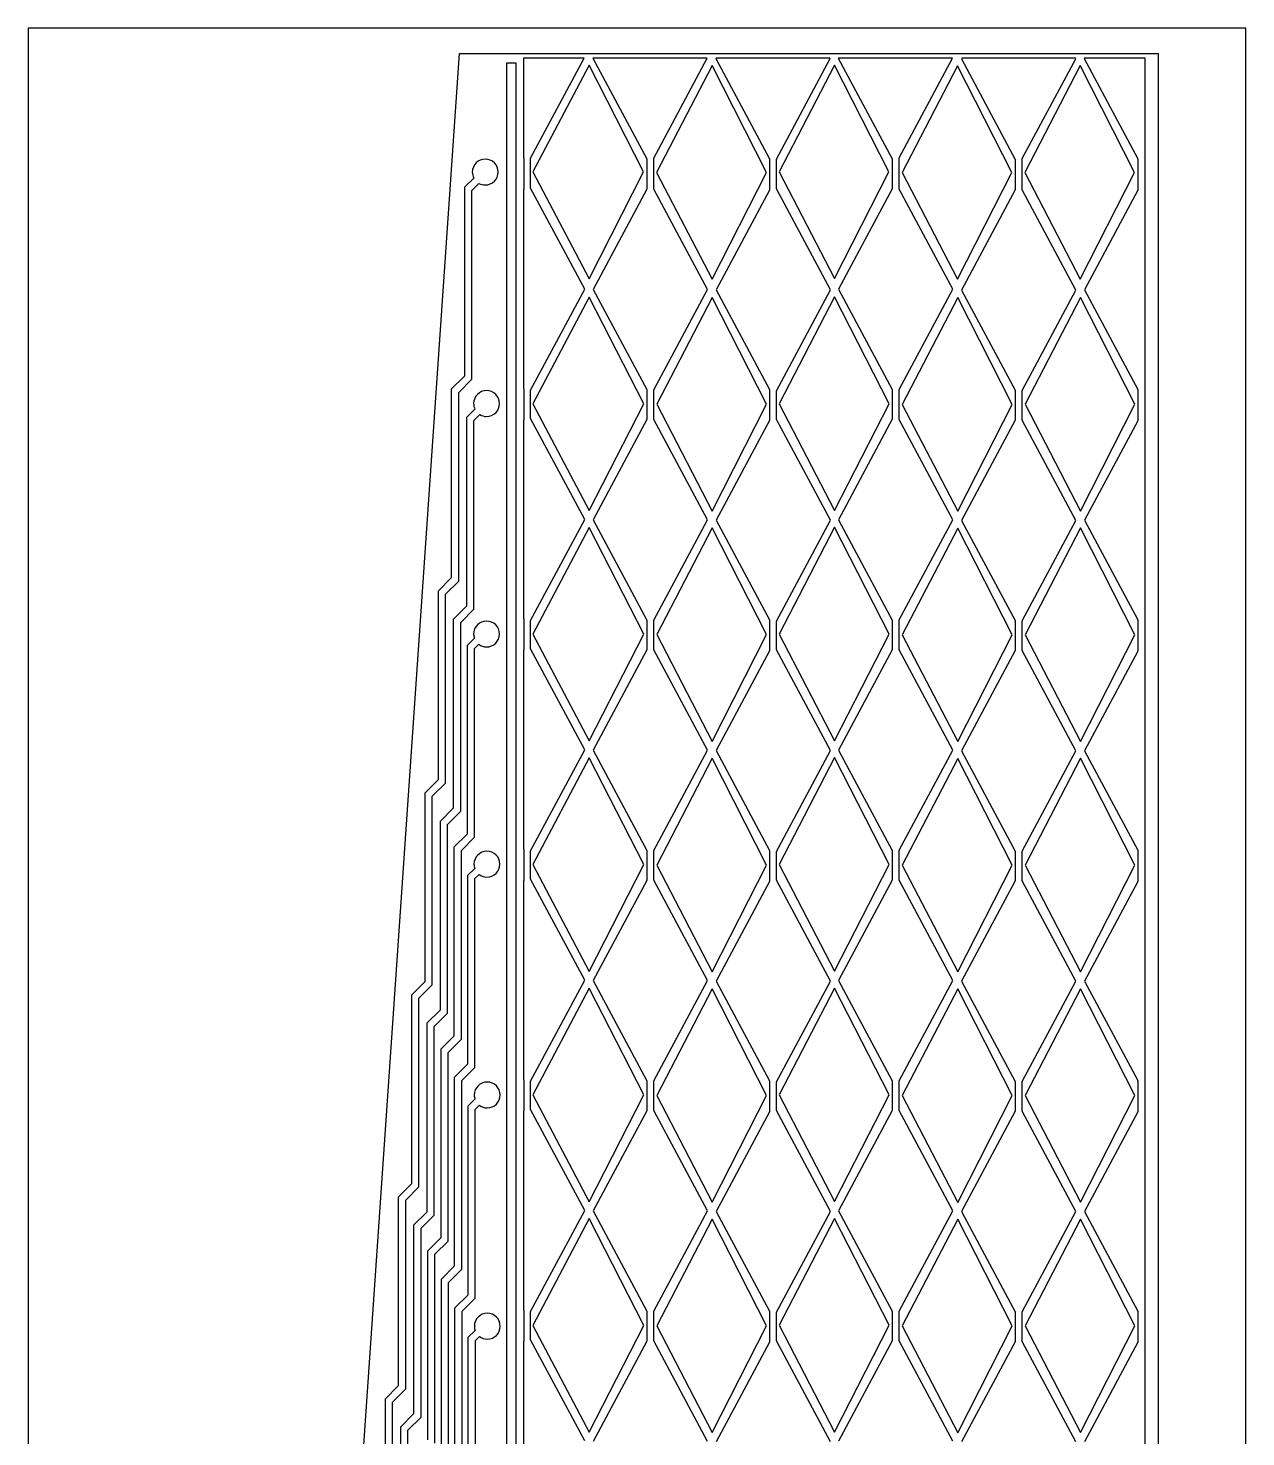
# Model space of a CAD drawing. Extents: x 1.4 to 30.6, y 33.7 to 78.7.
# Drawn here: x 17.63 to 30.63, y 63.65 to 78.7 of the extents above; entities that cross this region are included whole.
import ezdxf

# ---------------------------------------------------------------- set-up
doc = ezdxf.new("R2010")
doc.units = 0
doc.layers.add('Layer_1', color=7, linetype='CONTINUOUS')

msp = doc.modelspace()

# ---------------------------------------------------------------- linework, layer by layer
at = {"layer": 'Layer_1', "color": 7}
for points in [[(17.632206, 78.697816), (17.632206, 33.695005), (30.633051, 33.695005), (30.633051, 78.697816)], [(22.237725, 78.427096), (29.697699, 78.427096), (29.697699, 40.345693), (23.91783, 34.565823), (21.302785, 34.565823), (20.435114, 35.433492), (19.796598, 35.433492), (17.967461, 36.489574), (17.967461, 36.979603), (20.054328, 38.143426), (20.054328, 46.684914)], [(22.7376, 78.325644), (22.7376, 39.442062), (23.044963, 39.134698), (23.044963, 36.818676), (23.15079, 36.818676), (23.15079, 39.178587), (22.843427, 39.486089), (22.843427, 78.325644)], [(23.621131, 78.303084), (23.019258, 77.162643), (23.621131, 76.022201), (24.202086, 77.162643)], [(24.933576, 78.298162), (24.342368, 77.15772), (24.933576, 76.017142), (25.51453, 77.15772)], [(26.240142, 78.304315), (25.648933, 77.163873), (26.240142, 76.023431), (26.821096, 77.163873)], [(27.554499, 78.296659), (26.963291, 77.156218), (27.554499, 76.015776), (28.135456, 77.156218)], [(28.864893, 78.29789), (28.27355, 77.157448), (28.864893, 76.017006), (29.44585, 77.157448)], [(22.512674, 77.299369)], [(26.242329, 75.827776), (25.65112, 74.687334), (26.242329, 73.546892), (26.823419, 74.687334)], [(23.623456, 75.8264), (23.021446, 74.685958), (23.623456, 73.545516), (24.20441, 74.685958)], [(24.935763, 75.821341), (24.344555, 74.6809), (24.935763, 73.540458), (25.516717, 74.6809)], [(27.556825, 75.819829), (26.965616, 74.679387), (27.556825, 73.538945), (28.137779, 74.679387)], [(28.867081, 75.821205), (28.275873, 74.680763), (28.867081, 73.540184), (29.448035, 74.680763)], [(22.526767, 74.826917)], [(23.623456, 73.365708), (23.021446, 72.225266), (23.623456, 71.084824), (24.20441, 72.225266)], [(24.935763, 73.360649), (24.344555, 72.220208), (24.935763, 71.079766), (25.516717, 72.220208)], [(26.242329, 73.367216), (25.65112, 72.226774), (26.242329, 71.086332), (26.823419, 72.226774)], [(27.556825, 73.359136), (26.965616, 72.218695), (27.556825, 71.078253), (28.137779, 72.218695)], [(28.867081, 73.360512), (28.275873, 72.22007), (28.867081, 71.079492), (29.448035, 72.22007)], [(23.623456, 70.905148), (23.021446, 69.764706), (23.623456, 68.624264), (24.20441, 69.764706)], [(24.935763, 70.899951), (24.344555, 69.759509), (24.935763, 68.619068), (25.516717, 69.759509)], [(26.242329, 70.906524), (25.65112, 69.766082), (26.242329, 68.62564), (26.823419, 69.766082)], [(27.556825, 70.898439), (26.965616, 69.757997), (27.556825, 68.617555), (28.137779, 69.757997)], [(28.867081, 70.899815), (28.275873, 69.759373), (28.867081, 68.618794), (29.448035, 69.759373)], [(22.530321, 69.90703)], [(23.623456, 68.444313), (23.021446, 67.303871), (23.623456, 66.163429), (24.20441, 67.303871)], [(24.935763, 68.439255), (24.344555, 67.298813), (24.935763, 66.158371), (25.516717, 67.298813)], [(26.242329, 68.445689), (25.65112, 67.305247), (26.242329, 66.164806), (26.823419, 67.305247)], [(27.556825, 68.43761), (26.965616, 67.297169), (27.556825, 66.156726), (28.137779, 67.297169)], [(28.867081, 68.439118), (28.275873, 67.298676), (28.867081, 66.158098), (29.448035, 67.298676)], [(22.533303, 67.442294)], [(23.623456, 65.983622), (23.021446, 64.84318), (23.623456, 63.702738), (24.20441, 64.84318)], [(24.935763, 65.978563), (24.344555, 64.838121), (24.935763, 63.697679), (25.516717, 64.838121)], [(26.242329, 65.984998), (25.65112, 64.844555), (26.242329, 63.704113), (26.823419, 64.844555)], [(27.556825, 65.977051), (26.965616, 64.836609), (27.556825, 63.696167), (28.137779, 64.836609)], [(28.867081, 65.978426), (28.275873, 64.837984), (28.867081, 63.697406), (29.448035, 64.837984)], [(22.534424, 64.972317)]]:
    msp.add_lwpolyline(points, close=True, dxfattribs=at)
for points in [[(23.574503, 63.608873), (22.997104, 64.687513), (22.997104, 64.990774), (23.574503, 66.069553), (22.997104, 67.148194), (22.997104, 67.451318), (23.574503, 68.530095), (22.997104, 69.608737), (22.997104, 69.911998), (23.574503, 70.990776), (22.997104, 72.069417), (22.997104, 72.372677), (23.574508, 73.451455), (22.997108, 74.530096), (22.997108, 74.833221), (23.574508, 75.911998), (22.997108, 76.990639), (22.997108, 77.309214), (23.569448, 78.378558), (22.922045, 78.378558), (22.922045, 77.315503), (22.92313, 77.313453), (22.92313, 76.97642), (22.922045, 76.97437), (22.922045, 74.850312), (22.92313, 74.848249), (22.92313, 74.515865), (22.922045, 74.513801), (22.922045, 72.38988), (22.92313, 72.387816), (22.92313, 72.055159), (22.922045, 72.053121), (22.922045, 69.929064), (22.92313, 69.927), (22.92313, 69.594479), (22.922045, 69.592442), (22.922045, 67.468384), (22.92313, 67.46632), (22.92313, 67.133936), (22.922045, 67.131872), (22.922045, 65.007815), (22.92313, 65.005751), (22.92313, 64.673231), (22.922045, 64.671035), (22.922045, 62.546978)], [(23.663244, 78.378558), (23.662688, 78.377874), (24.238309, 77.302378), (24.238309, 76.978197), (23.665422, 75.90776), (24.238309, 74.837323), (24.238309, 74.517654), (23.665422, 73.447217), (24.238309, 72.376779), (24.238309, 72.056974), (23.665422, 70.986537), (24.238309, 69.916099), (24.238309, 69.596294), (23.665422, 68.525857), (24.238309, 67.455419), (24.238309, 67.135752), (23.665422, 66.065314), (24.238309, 64.994876), (24.238309, 64.675071), (23.665422, 63.604634)], [(24.88626, 63.604634), (24.312552, 64.676575), (24.312552, 64.993372), (24.88626, 66.065314), (24.312552, 67.137255), (24.312552, 67.453916), (24.88626, 68.525857), (24.312552, 69.597799), (24.312552, 69.914596), (24.88626, 70.986537), (24.312552, 72.058478), (24.312552, 72.375275), (24.886268, 73.447217), (24.312561, 74.519158), (24.312561, 74.835818), (24.886268, 75.90776), (24.312561, 76.979701), (24.312561, 77.310991), (24.883534, 78.377874), (24.882978, 78.378558), (23.663244, 78.378558)], [(24.978149, 78.378558), (24.975278, 78.372815), (25.547892, 77.302924), (25.547892, 76.967533), (24.978012, 75.902701), (25.547892, 74.837869), (25.547892, 74.506989), (24.978012, 73.442158), (25.547892, 72.377326), (25.547892, 72.04631), (24.978012, 70.981478), (25.547892, 69.916646), (25.547892, 69.58563), (24.978012, 68.520798), (25.547892, 67.455966), (25.547892, 67.125086), (24.978012, 66.060255), (25.547892, 64.995423), (25.547892, 64.664407), (24.978012, 63.599575)], [(26.198589, 63.599691), (25.621874, 64.677239), (25.621874, 64.982824), (26.198589, 66.060371), (25.621874, 67.137918), (25.621874, 67.443367), (26.198589, 68.520914), (25.621874, 69.598462), (25.621874, 69.904047), (26.198589, 70.981594), (25.621874, 72.059141), (25.621874, 72.364611), (26.198589, 73.442158), (25.621874, 74.519705), (25.621874, 74.825154), (26.198577, 75.902701), (25.621861, 76.980248), (25.621861, 77.300327), (26.195842, 78.372815), (26.192833, 78.378558), (24.978149, 78.378558)], [(26.28198, 78.378558), (26.858285, 77.301967), (26.858285, 76.980932), (26.284578, 75.908854), (26.858285, 74.836912), (26.858285, 74.520389), (26.284578, 73.448311), (26.858285, 72.376369), (26.858285, 72.059709), (26.284578, 70.987631), (26.858285, 69.915689), (26.858285, 69.599029), (26.284578, 68.526951), (26.858285, 67.455009), (26.858285, 67.138486), (26.284578, 66.066407), (26.858285, 64.994466), (26.858285, 64.677806), (26.284578, 63.605727)], [(27.505292, 63.605728), (26.932268, 64.676302), (26.932268, 64.99597), (27.505292, 66.066407), (26.932268, 67.136982), (26.932268, 67.456514), (27.505292, 68.526951), (26.932268, 69.597525), (26.932268, 69.917193), (27.505292, 70.987631), (26.932268, 72.058205), (26.932268, 72.377873), (27.505292, 73.448311), (26.932268, 74.518885), (26.932268, 74.838416), (27.505292, 75.908854), (26.932268, 76.979428), (26.932268, 77.313726), (27.502146, 78.378558), (26.28198, 78.378558)], [(27.600032, 78.378558), (27.595931, 78.371448), (28.17169, 77.295678), (28.17169, 76.971908), (27.598666, 75.901197), (28.17169, 74.830486), (28.17169, 74.511365), (27.598666, 73.440654), (28.17169, 72.369943), (28.17169, 72.050685), (27.598666, 70.979974), (28.17169, 69.909263), (28.17169, 69.590005), (27.598666, 68.519294), (28.17169, 67.448583), (28.17169, 67.129462), (27.598666, 66.058751), (28.17169, 64.98804), (28.17169, 64.668918), (27.598666, 63.598208)], [(28.819631, 63.598116), (28.246062, 64.669784), (28.246062, 64.987128), (28.819631, 66.058796), (28.246062, 67.130464), (28.246062, 67.447671), (28.819631, 68.519339), (28.246062, 69.591007), (28.246062, 69.908351), (28.819631, 70.980019), (28.246062, 72.051687), (28.246062, 72.369031), (28.819631, 73.440699), (28.246062, 74.512367), (28.246062, 74.829574), (28.819631, 75.901242), (28.246062, 76.97291), (28.246062, 77.304839), (28.816898, 78.371448), (28.813061, 78.378558), (27.600032, 78.378558)], [(28.909603, 78.378558), (28.906454, 78.372678), (29.478383, 77.304018), (29.478383, 76.966029), (28.909187, 75.902427), (29.478383, 74.838826), (29.478383, 74.505485), (28.909187, 73.441884), (29.478383, 72.378283), (29.478383, 72.044806), (28.909187, 70.981205), (29.478383, 69.917604), (29.478383, 69.584125), (28.909187, 68.520525), (29.478383, 67.456924), (29.478383, 67.123583), (28.909187, 66.059982), (29.478383, 64.99638), (29.478383, 64.662903), (28.909187, 63.599302)], [(29.557686, 62.530095), (29.557686, 64.668509), (29.557686, 64.990774), (29.557686, 67.129189), (29.557686, 67.451318), (29.557686, 69.589731), (29.557686, 69.911998), (29.557686, 72.050411), (29.557686, 72.372677), (29.557686, 74.511091), (29.557686, 74.833221), (29.557686, 76.971634), (29.557686, 77.308667), (29.557686, 78.378558), (28.909603, 78.378558)], [(22.390177, 77.097425), (22.290775, 76.998023), (22.290775, 74.98239), (22.1494, 74.841151), (22.1494, 72.825518), (22.00816, 72.684142), (22.00816, 70.668646), (21.866785, 70.52727), (21.866785, 68.511774), (21.725545, 68.370398), (21.725545, 66.354902), (21.584169, 66.213526), (21.584169, 64.19803), (21.44293, 64.056654), (21.44293, 62.041021)], [(21.522222, 62.008225), (21.522222, 64.023858), (21.663598, 64.165097), (21.663598, 66.18073), (21.804837, 66.32197), (21.804837, 68.337602), (21.946213, 68.478841), (21.946213, 70.494474), (22.087453, 70.635713), (22.087453, 72.651346), (22.228829, 72.792585), (22.228829, 74.808218), (22.370068, 74.949594), (22.370068, 76.965072), (22.445541, 77.040545)], [(22.402208, 74.629619), (22.312652, 74.540062), (22.312652, 72.524566), (22.171276, 72.38319), (22.171276, 70.367694), (22.030037, 70.226318), (22.030037, 68.210822), (21.888661, 68.069447), (21.888661, 66.053814), (21.747422, 65.912574), (21.747422, 63.896941), (21.606046, 63.755702), (21.606046, 61.740069)], [(21.685484, 61.707255), (21.685484, 63.722751), (21.826724, 63.864127), (21.826724, 65.879623), (21.9681, 66.020999), (21.9681, 68.036495), (22.109339, 68.177871), (22.109339, 70.193503), (22.250715, 70.334743), (22.250715, 72.350375), (22.391954, 72.491615), (22.391954, 74.507247), (22.455532, 74.570689)], [(22.526766, 72.365266), (22.52663, 72.365266)], [(22.396055, 72.182189), (22.319625, 72.105758), (22.319625, 70.089989), (22.178385, 69.948886), (22.178385, 67.933253), (22.037146, 67.791877), (22.037146, 65.776382), (21.89577, 65.635006), (21.89577, 63.619509)], [(21.975345, 63.586558), (21.975345, 65.602191), (22.116585, 65.74343), (22.116585, 67.759063), (22.25796, 67.900302), (22.25796, 69.915935), (22.3992, 70.057311), (22.3992, 72.072944), (22.443363, 72.117107)], [(22.399747, 69.723952), (22.323316, 69.647522), (22.323316, 67.632025), (22.182077, 67.49065), (22.182077, 65.475153), (22.040701, 65.333777), (22.040701, 63.318282)], [(22.12014, 63.28533), (22.12014, 65.300963), (22.261379, 65.442202), (22.261379, 67.457835), (22.402755, 67.599074), (22.402755, 69.614707), (22.446917, 69.658869)], [(22.402755, 67.259295), (22.326324, 67.182864), (22.326324, 65.167232), (22.185085, 65.025856), (22.185085, 63.010223)], [(22.264361, 62.977466), (22.264361, 64.993099), (22.405737, 65.134338), (22.405737, 67.149971), (22.4499, 67.194134)], [(22.403849, 64.789302), (22.327418, 64.712871), (22.327418, 62.697238)], [(22.406857, 62.664361), (22.406857, 64.679994), (22.45102, 64.724157)]]:
    msp.add_lwpolyline(points, dxfattribs=at)
for points in [[(22.512684, 77.299371), (22.436383, 77.299402), (22.374495, 77.237579), (22.374453, 77.161277)], [(22.650906, 77.161275), (22.650861, 77.237578), (22.588978, 77.299401), (22.512674, 77.299369)], [(22.374453, 77.161277), (22.374479, 77.139038), (22.379884, 77.117134), (22.390177, 77.097425)], [(22.445541, 77.040545), (22.466068, 77.029096), (22.489179, 77.023073), (22.512674, 77.023044)], [(22.512674, 77.023044), (22.58903, 77.023013), (22.650937, 77.084919), (22.650906, 77.161275)], [(22.526767, 74.826916), (22.450517, 74.826872), (22.388715, 74.765071), (22.388672, 74.688821)], [(22.664998, 74.688823), (22.664953, 74.765125), (22.60307, 74.826948), (22.526767, 74.826917)], [(22.388672, 74.688821), (22.388752, 74.668327), (22.393371, 74.648105), (22.402208, 74.629619)], [(22.526767, 74.550591), (22.603123, 74.55056), (22.66503, 74.612467), (22.664998, 74.688823)], [(22.455532, 74.570689), (22.477008, 74.557637), (22.501632, 74.550689), (22.526767, 74.550591)], [(22.52663, 72.365266), (22.450327, 72.365223), (22.388504, 72.303338), (22.388536, 72.227035)], [(22.388536, 72.227035), (22.388536, 72.211774), (22.391076, 72.196619), (22.396055, 72.182189)], [(22.664997, 72.227035), (22.665029, 72.303391), (22.603122, 72.365298), (22.526766, 72.365266)], [(22.526766, 72.088941), (22.603069, 72.088909), (22.664953, 72.150733), (22.664997, 72.227035)], [(22.443363, 72.117107), (22.46735, 72.098874), (22.496638, 72.088985), (22.526766, 72.088941)], [(22.530322, 69.90703), (22.454021, 69.906986), (22.392195, 69.845101), (22.392227, 69.768799)], [(22.668552, 69.768799), (22.668584, 69.845154), (22.606677, 69.907061), (22.530321, 69.90703)], [(22.392227, 69.768799), (22.392227, 69.753537), (22.394767, 69.738382), (22.399747, 69.723952)], [(22.446917, 69.658869), (22.470905, 69.64064), (22.500193, 69.630749), (22.530321, 69.630704)], [(22.530321, 69.630704), (22.606624, 69.630672), (22.66851, 69.692496), (22.668552, 69.768799)], [(22.53333, 67.442373), (22.457029, 67.442329), (22.395203, 67.380444), (22.395235, 67.304142)], [(22.671535, 67.304062), (22.671566, 67.380418), (22.609659, 67.442325), (22.533303, 67.442294)], [(22.395235, 67.304142), (22.395235, 67.288881), (22.397775, 67.273726), (22.402755, 67.259295)], [(22.533303, 67.165968), (22.609607, 67.165937), (22.67149, 67.22776), (22.671535, 67.304062)], [(22.4499, 67.194134), (22.473887, 67.175904), (22.503175, 67.166012), (22.533303, 67.165968)], [(22.534424, 64.972379), (22.45812, 64.972334), (22.396297, 64.910451), (22.396329, 64.834148)], [(22.672655, 64.834085), (22.672684, 64.910441), (22.61078, 64.972348), (22.534424, 64.972317)], [(22.396329, 64.834148), (22.396329, 64.818887), (22.398869, 64.803732), (22.403849, 64.789302)], [(22.45102, 64.724157), (22.475007, 64.705927), (22.504295, 64.696035), (22.534424, 64.69599)], [(22.534424, 64.69599), (22.610724, 64.695959), (22.67261, 64.757783), (22.672655, 64.834085)]]:
    msp.add_open_spline(points, degree=3, dxfattribs=at)

doc.saveas('drawing.dxf')
